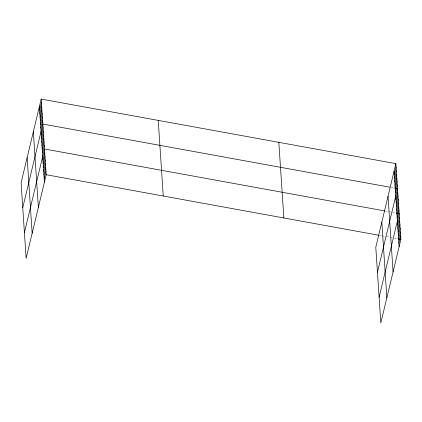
<?xml version="1.0" encoding="UTF-8"?>
<svg xmlns="http://www.w3.org/2000/svg" width="422" height="422" viewBox="0 0 422 422"><rect width="100%" height="100%" fill="white"/><g stroke="black" fill="none" stroke-linecap="round" stroke-linejoin="round"><path stroke-width="0.32" stroke-dasharray="2.11 1.58" d="M390.93 187.4L393.932 187.943M385.386 211.047L390.788 212.029M392.587 212.361L395.588 212.904M379.294 235.344L381.694 235.782M382.29 235.887L385.291 236.436M386.494 236.652L392.497 237.75M394.296 238.077L397.297 238.62"/><path stroke-width="0.63" d="M41.182 99.086L21.1 182.721L26.127 258.359L46.209 174.719L41.182 99.086L395.873 163.641L400.9 239.279L380.818 322.914L375.791 247.281L395.873 163.641M39.615 110.163L41.419 102.651M39.853 113.729L41.651 106.217M40.09 117.295L41.889 109.783M40.322 120.861L42.126 113.349M40.559 124.427L42.364 116.91M40.797 127.993L42.601 120.476M22.762 207.682L42.838 124.042L389.728 187.178M41.272 135.124L43.076 127.608M41.509 138.685L43.313 131.173M41.746 142.251L43.55 134.739M41.984 145.817L43.788 138.305M42.221 149.383L44.025 141.871M42.458 152.949L44.263 145.437M24.418 232.643L44.5 149.003L384.785 210.937M42.938 160.191L44.743 152.68M43.181 163.863L44.985 156.351M43.429 167.539L45.233 160.022M43.672 171.211L45.476 163.699M43.914 174.882L45.718 167.37M44.157 178.559L45.961 171.047M394.306 174.719L396.11 167.207M394.544 178.284L396.348 170.773M394.781 181.85L396.585 174.339M395.018 185.416L396.822 177.905M395.256 188.982L397.06 181.471M395.493 192.548L397.297 185.036M377.453 272.243L397.529 188.602L394.533 188.054M395.963 199.68L397.767 192.168M396.2 203.246L398.004 195.734M396.437 206.812L398.241 199.3M396.675 210.378L398.479 202.866M396.912 213.943L398.716 206.432M397.149 217.509L398.954 209.992M379.109 297.199L399.191 213.558L396.189 213.015M397.629 224.747L399.434 217.235M397.877 228.418L399.681 220.906M398.12 232.095L399.924 224.583M398.363 235.766L400.167 228.255M398.611 239.443L400.409 231.931M398.853 243.114L400.657 235.603M46.209 174.719L378.692 235.233M397.899 238.731L400.9 239.279M394.069 171.153L399.096 246.791M388.04 196.277L393.067 271.91M381.826 222.157L386.853 297.795M278.826 142.335L283.853 217.974M158.229 120.386L163.256 196.024M39.378 106.597L44.405 182.23M33.343 131.717L38.37 207.355M27.129 157.601L32.156 233.239"/></g></svg>
